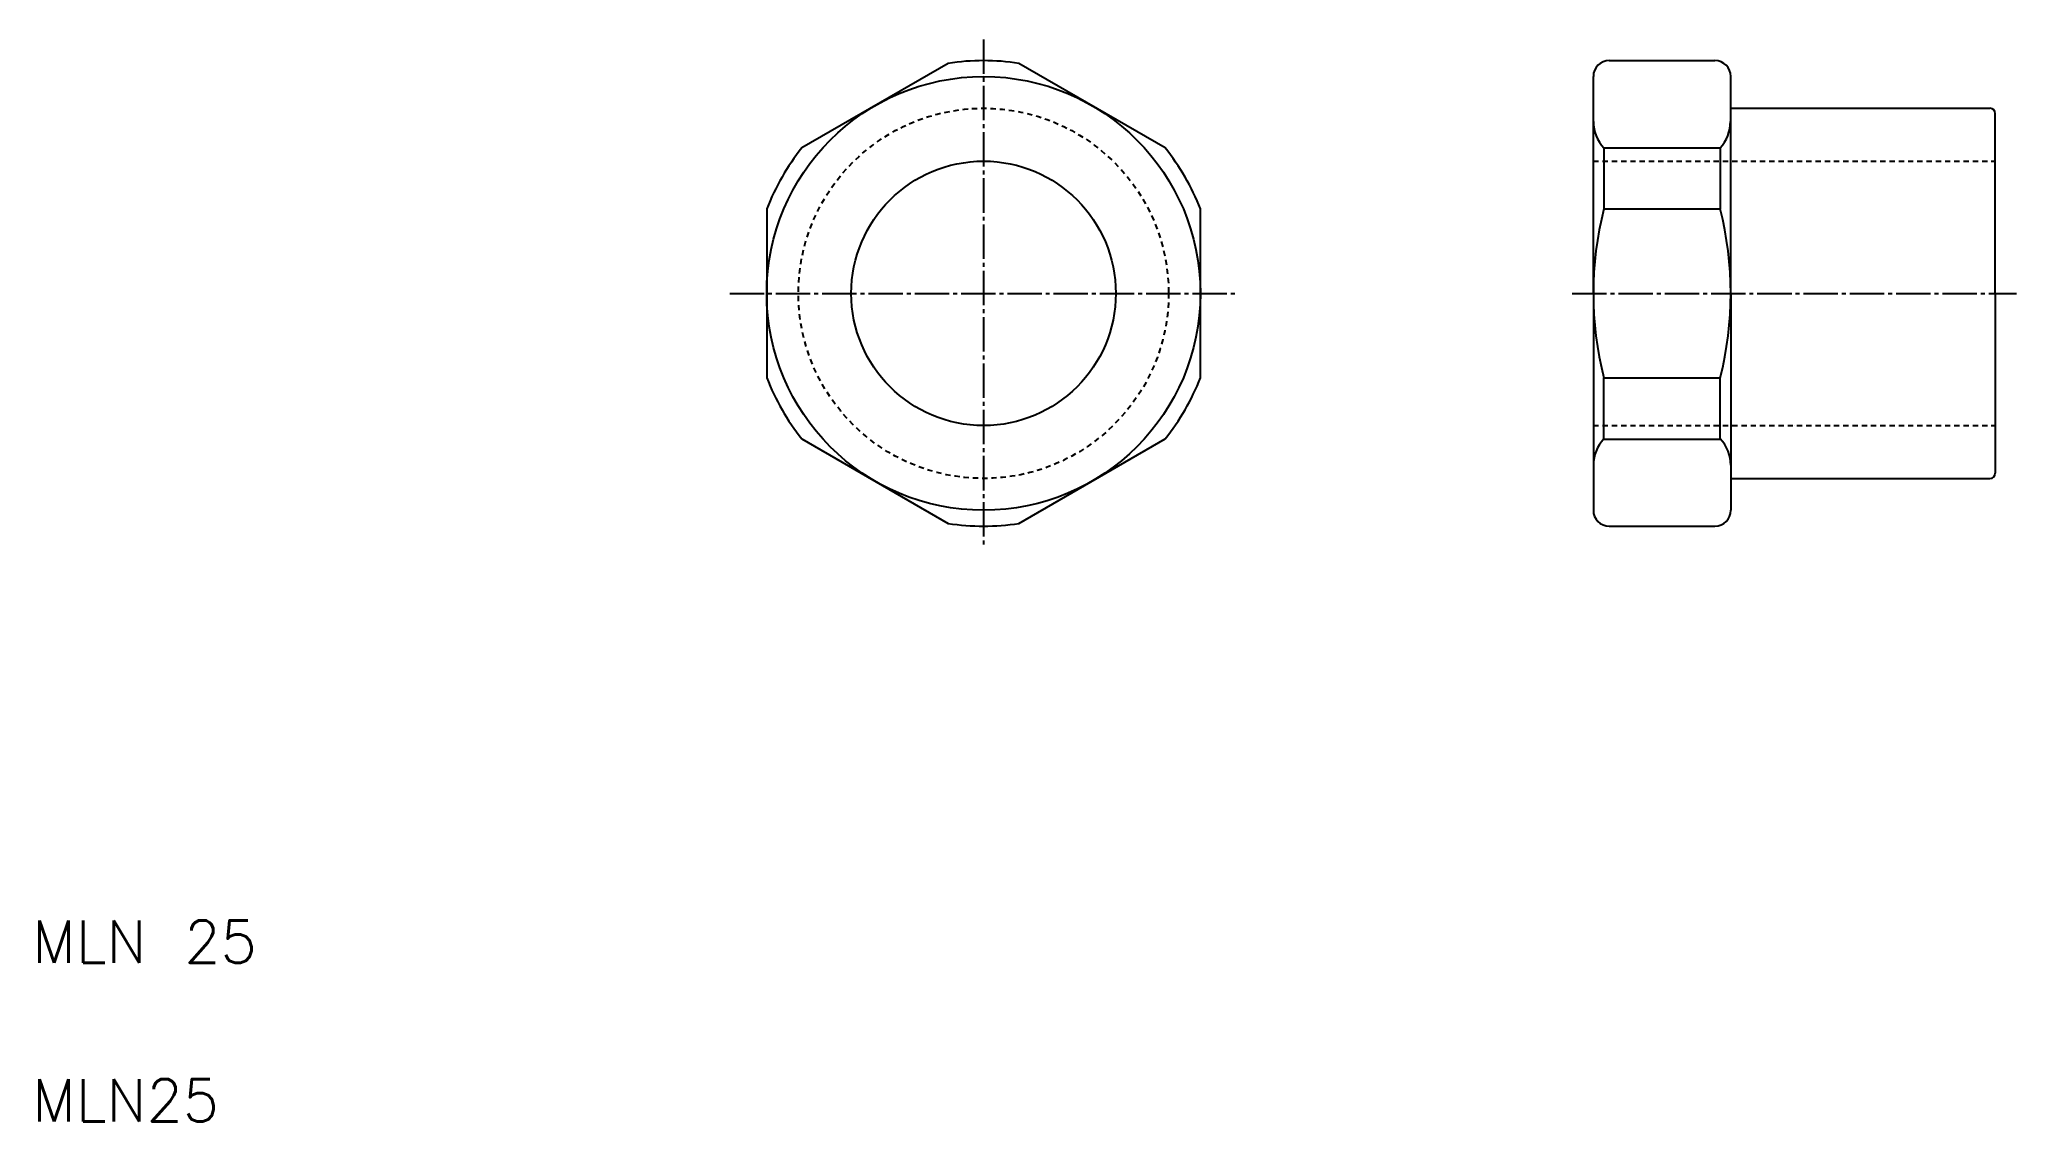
# Model space of a CAD drawing. Extents: x 11 to 198, y 10 to 112.
import ezdxf

# ---------------------------------------------------------------- set-up
doc = ezdxf.new("R2010")
doc.units = 0
doc.header["$LTSCALE"] = 0.25
doc.linetypes.add('CENTER', pattern=[17.5, 13, -1.5, 1.5, -1.5])
doc.linetypes.add('DASHED', pattern=[3.5, 2, -1.5])
doc.layers.get('0').update_dxf_attribs({"linetype": 'CONTINUOUS'})
doc.layers.add('CENTER', color=1, linetype='CENTER')
doc.styles.get("Standard").update_dxf_attribs({"font": 'txt', "bigfont": 'BIGFONT'})

msp = doc.modelspace()

# ---------------------------------------------------------------- linework, layer by layer
for p, q in [((159.08, 110.29), (169.08, 110.29)), ((96.59, 110.03), (82.76, 102.05)), ((117.09, 102.05), (103.26, 110.03)), ((157.58, 88.29), (157.58, 108.79)), ((170.58, 88.29), (170.58, 108.79)), ((170.58, 105.79), (195.08, 105.79)), ((195.58, 88.29), (195.58, 105.29)), ((158.57, 102.05), (158.57, 96.27)), ((169.58, 102.05), (169.58, 96.27)), ((79.43, 96.27), (79.43, 80.3)), ((120.43, 80.3), (120.43, 96.27)), ((157.58, 88.29), (157.58, 67.79)), ((170.58, 88.29), (170.58, 67.79)), ((195.58, 88.29), (195.58, 71.29)), ((158.57, 74.52), (158.57, 80.3)), ((169.58, 74.52), (169.58, 80.3)), ((167.08, 75.79), (167.08, 75.79)), ((176.58, 75.79), (176.58, 75.79)), ((82.76, 74.53), (96.59, 66.54)), ((103.26, 66.54), (117.09, 74.53)), ((170.58, 70.79), (195.08, 70.79)), ((159.08, 66.29), (169.08, 66.29))]:
    msp.add_line(p, q)
at = {"color": 7, "linetype": 'CONTINUOUS'}
for p, q in [((158.57, 102.05), (169.58, 102.05)), ((158.57, 96.27), (169.58, 96.27)), ((158.57, 80.3), (169.58, 80.3)), ((158.57, 74.52), (169.58, 74.52))]:
    msp.add_line(p, q, dxfattribs=at)
at = {"color": 3, "linetype": 'DASHED'}
for p, q in [((157.58, 100.79), (195.58, 100.79)), ((157.58, 75.79), (195.58, 75.79))]:
    msp.add_line(p, q, dxfattribs=at)
for radius in [20.5, 12.5]:
    msp.add_circle((99.93, 88.29), radius)
msp.add_circle((99.93, 88.29), 17.5, dxfattribs=at)
for centre, radius, start, end in [((99.93, 88.29), 22, 81.28, 98.72), ((159.08, 108.79), 1.5, 90, 180), ((169.08, 108.79), 1.5, 0, 90), ((195.08, 105.29), 0.5, 0, 90), ((99.93, 88.29), 22, 141.28, 158.72), ((99.93, 88.29), 22, 21.28, 38.72), ((99.93, 88.29), 22, 201.28, 218.72), ((99.93, 88.29), 22, 321.28, 338.72), ((195.08, 71.29), 0.5, 270, 0), ((159.08, 67.79), 1.5, 180, 270), ((169.08, 67.79), 1.5, 270, 0), ((99.93, 88.29), 22, 261.28, 278.72)]:
    msp.add_arc(centre, radius, start, end)
at = {"color": 7, "linetype": 'CONTINUOUS'}
for centre, radius, start, end in [((161.18, 104.53), 3.59, 180, 223.5697), ((166.86, 104.53), 3.68, 317.5672, 0), ((190.23, 88.29), 32.65, 165.8482, 194.1518), ((137.92, 88.29), 32.65, 345.8491, 14.1509), ((161.18, 72.05), 3.59, 136.4278, 180), ((166.97, 72.05), 3.6, 0, 43.5397)]:
    msp.add_arc(centre, radius, start, end, dxfattribs=at)
at = {"layer": 'CENTER', "color": 1, "linetype": 'CENTER'}
for p, q in [((99.93, 112.29), (99.93, 64.29)), ((75.93, 88.29), (123.93, 88.29)), ((155.58, 88.29), (197.58, 88.29))]:
    msp.add_line(p, q, dxfattribs=at)

# ---------------------------------------------------------------- texts
for s, p in [('MLN 25', (10, 25)), ('MLN25', (10, 10))]:
    msp.add_text(s, height=4).set_placement(p)

doc.saveas('drawing.dxf')
